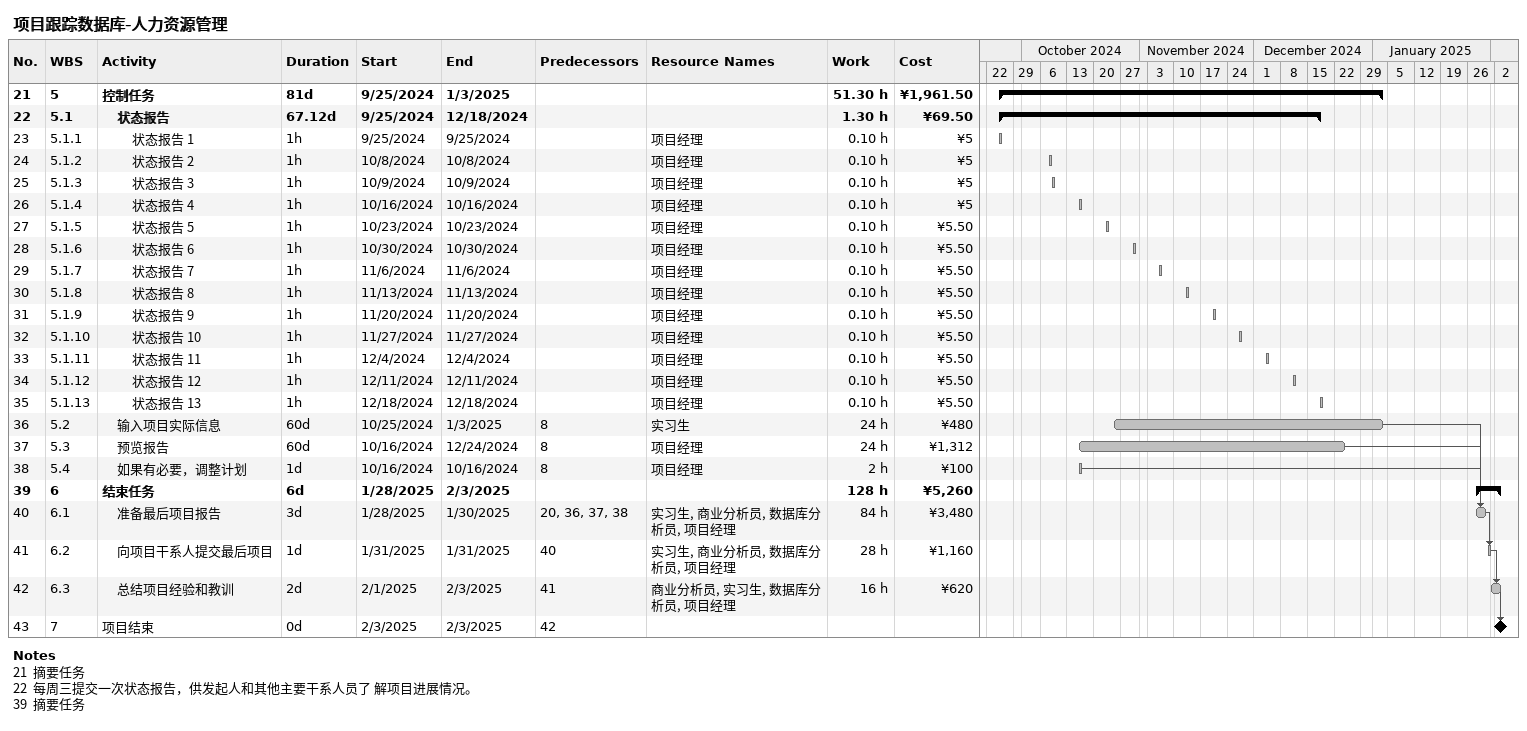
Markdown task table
项目跟踪数据库-人力资源管理

| ID | WBS | Task | Duration | Start | Finish | Predecessors | Resources | Work (h) | Cost (¥) |
|---|---|---|---|---|---|---|---|---|---|
| 21 | 5 | **控制任务** | 81d | 2024-09-25 | 2025-01-03 |  |  | 51.30 | 1961.50 |
| 22 | 5.1 | **状态报告** | 67.12d | 2024-09-25 | 2024-12-18 |  |  | 1.30 | 69.50 |
| 23 | 5.1.1 | 状态报告 1 | 1h | 2024-09-25 | 2024-09-25 |  | 项目经理 | 0.10 | 5 |
| 24 | 5.1.2 | 状态报告 2 | 1h | 2024-10-08 | 2024-10-08 |  | 项目经理 | 0.10 | 5 |
| 25 | 5.1.3 | 状态报告 3 | 1h | 2024-10-09 | 2024-10-09 |  | 项目经理 | 0.10 | 5 |
| 26 | 5.1.4 | 状态报告 4 | 1h | 2024-10-16 | 2024-10-16 |  | 项目经理 | 0.10 | 5 |
| 27 | 5.1.5 | 状态报告 5 | 1h | 2024-10-23 | 2024-10-23 |  | 项目经理 | 0.10 | 5.50 |
| 28 | 5.1.6 | 状态报告 6 | 1h | 2024-10-30 | 2024-10-30 |  | 项目经理 | 0.10 | 5.50 |
| 29 | 5.1.7 | 状态报告 7 | 1h | 2024-11-06 | 2024-11-06 |  | 项目经理 | 0.10 | 5.50 |
| 30 | 5.1.8 | 状态报告 8 | 1h | 2024-11-13 | 2024-11-13 |  | 项目经理 | 0.10 | 5.50 |
| 31 | 5.1.9 | 状态报告 9 | 1h | 2024-11-20 | 2024-11-20 |  | 项目经理 | 0.10 | 5.50 |
| 32 | 5.1.10 | 状态报告 10 | 1h | 2024-11-27 | 2024-11-27 |  | 项目经理 | 0.10 | 5.50 |
| 33 | 5.1.11 | 状态报告 11 | 1h | 2024-12-04 | 2024-12-04 |  | 项目经理 | 0.10 | 5.50 |
| 34 | 5.1.12 | 状态报告 12 | 1h | 2024-12-11 | 2024-12-11 |  | 项目经理 | 0.10 | 5.50 |
| 35 | 5.1.13 | 状态报告 13 | 1h | 2024-12-18 | 2024-12-18 |  | 项目经理 | 0.10 | 5.50 |
| 36 | 5.2 | 输入项目实际信息 | 60d | 2024-10-25 | 2025-01-03 | 8 | 实习生 | 24 | 480 |
| 37 | 5.3 | 预览报告 | 60d | 2024-10-16 | 2024-12-24 | 8 | 项目经理 | 24 | 1312 |
| 38 | 5.4 | 如果有必要，调整计划 | 1d | 2024-10-16 | 2024-10-16 | 8 | 项目经理 | 2 | 100 |
| 39 | 6 | **结束任务** | 6d | 2025-01-28 | 2025-02-03 |  |  | 128 | 5260 |
| 40 | 6.1 | 准备最后项目报告 | 3d | 2025-01-28 | 2025-01-30 | 20, 36, 37, 38 | 实习生, 商业分析员, 数据库分析员, 项目经理 | 84 | 3480 |
| 41 | 6.2 | 向项目干系人提交最后项目 | 1d | 2025-01-31 | 2025-01-31 | 40 | 实习生, 商业分析员, 数据库分析员, 项目经理 | 28 | 1160 |
| 42 | 6.3 | 总结项目经验和教训 | 2d | 2025-02-01 | 2025-02-03 | 41 | 商业分析员, 实习生, 数据库分析员, 项目经理 | 16 | 620 |
| 43 | 7 | 项目结束 | 0d | 2025-02-03 | 2025-02-03 | 42 |  |  |  |

Notes
- 21: 摘要任务
- 22: 每周三提交一次状态报告，供发起人和其他主要干系人员了 解项目进展情况。
- 39: 摘要任务
